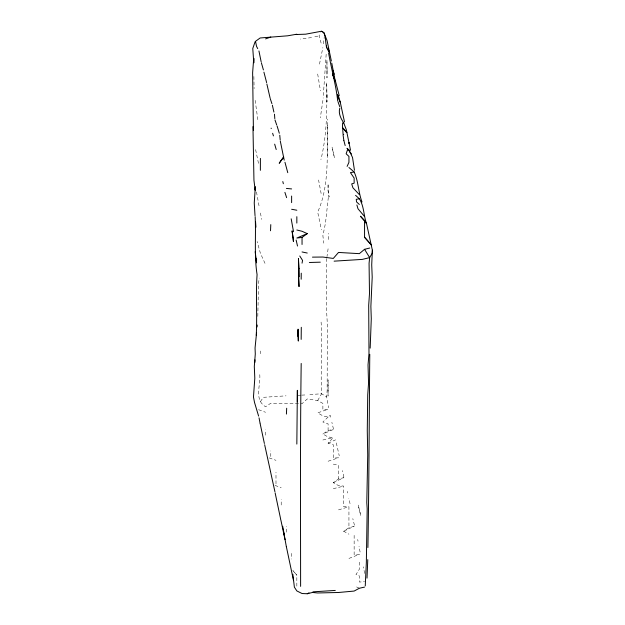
<?xml version="1.0" encoding="UTF-8"?>
<svg xmlns="http://www.w3.org/2000/svg" width="625" height="625" viewBox="0 0 625 625"><rect width="100%" height="100%" fill="white"/><g stroke="black" fill="none" stroke-linecap="round" stroke-linejoin="round"><path stroke-width="0.47" stroke-dasharray="3.12 2.34" d="M265.578 435.188L265.578 429.711M270.781 456.516L270.789 450.906M275.992 483.82L275.992 472.32M281.203 505.023L281.203 499.398M286.414 532.172L286.414 526.398M296.836 586.141L296.836 575.141L293.164 570.875M327.43 155.797L327.656 125.078C326.602 153.914 329.852 185.156 317.68 212.047L321.391 229.75M333.305 482.695L343.727 477.68L338.516 478.945L333.305 482.695L338.516 485.578L343.727 486.109L343.727 506.734L348.938 506.727L348.938 527.688L343.727 531.266L348.938 534.203M359.352 562.148L359.352 569.211L355.977 574.578L359.359 575.922L359.352 582.047L364.562 581.734M328.102 390.039L328.031 396.086L328.094 379.898L328.094 389.406M326.172 54.25L323.164 98.102M327.648 125.594L327.758 119.125M327.133 94.695L326.93 101.945L326.734 82.438C327.055 108.148 327.148 134.438 320.922 159.555M260.367 353.758L260.484 351M259.781 374.656C260.734 385.469 253.883 399.695 265.578 406.766L270.789 403.234L302.047 403.68L307.258 398.953L317.672 400.547L322.883 403.406L322.883 409.656L328.094 409.281L317.68 412.859L322.883 415.859L328.094 417.039L330.203 415.312L330.906 418.492M328.289 239.523L328.555 233.359M328.32 197.398L325.484 223.094L322.883 235.727L323.812 243.18M257.812 316.367L258.508 283.68L259.211 278.07M326.672 258.5L326.281 264.742L326.703 312.633L327.344 324.289L327.148 390.578L326.641 396.891L328.617 407.781M328.094 248.797L326.977 256.609M323.406 43.82L324.211 37.336M322.883 100.461L320.328 117.781M319.492 64.125L322.883 47.562M321.117 43.102L319.062 35.891L320.641 32.797M317.672 400.547L321.602 393.781C320.273 369.82 322.906 345.867 321.07 321.898M260.367 401.688L263.375 397.32L286.039 395.836M328.094 461.234L338.516 457.812L333.305 457.977L333.305 444.719L328.094 443.211L333.305 437.531L328.094 436.977L322.883 434.023L328.094 430.453L333.305 429.523L322.883 434.023M328.094 417.039L322.883 422L328.094 423.891L328.094 430.453M343.727 531.266L354.148 526.25L348.938 527.688M328.094 443.211L335.617 439.836M348.938 558.438L359.359 554.352L354.141 554.797L354.141 534.797M338.516 509.867L348.938 506.727M333.305 488.672L343.727 486.109M322.883 439.992L333.305 437.531M314.812 36.742L319.062 35.891M311.539 37.57L300.375 39.07M309.844 394.555L321.602 393.781L326.641 396.891M298.086 395.328L300.805 395.18M301.703 395.133L305.32 394.938M333.305 464.133L338.516 465.227L338.516 478.945M269.172 457.906L276 460.336M258.562 409.688L265.578 412.289M275.023 485.383L281.203 487.758M356.562 586.945L359.352 588.25M292.781 570.484L296.836 575.141M265 263.367L260.367 253.141L257.125 241.523M354.445 525.219L352.797 518.594M333.469 429.039L331.867 422.289M350.047 503.695L348.82 498.25M336.32 442.906L339.242 455.789M260.367 213.016L261.789 219.398M258.484 163.352L255.156 147.398M343.891 477.164L342.57 470.586M321.133 193.508L318.57 179.992M357.695 539.477L358.039 541.195M259.016 205.766L256.195 190.391M360.102 552.031L359.023 546.258M364.633 573.477L363.406 566.836M347.359 491.391L347.672 493.031M317.68 74.008L320.469 90.852M255.156 100.367L258.008 120.961M253.875 76.469L254.109 88.633M291.625 553.375L291.625 559.102M327.055 70.586L326.984 77.852L326.914 59.836L327.055 70.586M328.094 184.906L328.094 190.773L329.078 196.961L328.094 190.773L328.094 184.906M359.547 510.242L358.18 505.016L360.727 515.578L359.547 510.242M334.453 157.758L332.062 147.109L334.453 157.758"/><path stroke-width="0.94" d="M260.367 170.328L260.391 158.406M296.836 223.094L296.836 216.68M302.047 244.492L302.047 237.438L307.258 233.641L302.047 231.281L296.836 229.992M364.562 237.289L371.25 244.797L364.562 237.289L364.562 220.422L360.414 216.18L366.5 223.477L372.367 250.172L371.719 264.82L372.203 277.133L370.875 306.445L371.281 318.711L370.172 348.148M301.164 339.406L301.289 327.305M328.586 52.859C331.359 69.016 335.906 84.562 337.688 100.789M297.344 401.773L297.359 390.336L296.836 444.086M297.992 336.555L298.07 329.156L298.312 341.055L298.086 330.594M301.18 279.234L301.25 273.18M300.617 586.375C300.555 512.047 300.148 437.75 301.195 363.453M253.961 62.766L254.031 58.508M342.508 127.641L346.789 132.586L342.508 127.641L342.594 122.977L343.727 122.906L346.367 129.867L350.531 150.312M367.898 547.531C369.047 483.133 369.164 418.695 369.773 354.312M252.961 126.602L253.945 180.18L255.156 190.188L255.32 187.469M256.242 335.266C257.328 315.047 255.672 294.805 257.078 274.625C254.086 255.289 256.148 236.039 255.156 216.633M372.367 250.172L372.258 253.102L369.664 257.617L369.07 263.289L369.492 293.617L368.695 305.188L368.992 353.484L368.031 364.961L368.547 383.305L367.727 394.867L367.273 430.703L367.727 455.023L366.789 502.609L367.18 508.852L366.344 562.516L365.25 585.945M367.781 559.633L367.008 578.125M270.523 230.766L270.789 224.617M254.859 362.359L254.969 359.852M286.414 414.078L286.688 408.234M257.062 326.961L257.203 325.039M255.344 186.602L254.242 203.016L255.023 215.648M256.586 332.703L255.055 347.984L255.289 354.016L254.305 366.461L254.805 378.203L253.469 397.023L254.516 402.438L258.609 416.094M339.844 108.055C338.117 113.32 340.93 118.617 343.727 122.906M302.047 263.156L302.555 260.398L299.773 255.984M255.156 41.617L252.773 48.5L253.586 60.062L252.633 72.648L253.414 130.344M347.117 166.391L348.938 162.312L348.938 156.406L346.141 153.797L347.328 150.328L348.938 149.953L352.531 157.492L354.453 170.273M369.773 248.016L364.562 249.312L359.359 253.656L338.516 252.445L333.305 258.43L322.883 257.039L312.461 257.133M292.836 574.219L294.375 587.141L296.836 590.93L302.047 593.523L307.258 593.75L308.992 592.883M307.258 233.641L296.836 238.039L302.047 237.438M265.578 38.898L270.789 37.031M307.258 593.75L312.461 592.461L317.672 592.969L338.516 592.492L354.148 591.062L359.352 588.25L364.562 587.086M296.836 34.203L287.648 35.805L260.141 37.977L255.523 41.32L256.523 46.336L257.719 48.609M364.562 220.422L366.5 223.477C363.523 215.328 364.164 206.195 359.359 198.789L356.25 199.312L356.555 201.922L359.352 204.477M362 202.008C358.297 192.219 358.492 181.375 354.148 171.977L350.422 172.602L354.141 178.062L354.148 183.156L351.703 183.891L352.93 187.797L359.352 194.594M322.883 31.945L321.438 31.25L305.68 34.18L295.844 34.523M334.117 261.156L362.328 259.398L369.664 257.617L364.562 249.312M312.945 591.844L335.281 590.43M320.312 262.172L309.344 262.492M286.414 188.422L291.625 188.93M340.281 102.289L338.516 96.125L337.367 95.914L340.281 102.289L344.492 121.883M291.625 209.266L296.836 210.227M302.047 251.953L307.258 253.039M321.438 31.25L323.867 32.656L327.039 40.5L331.359 61.039M348.938 167.523L354.148 171.977M348.938 149.953L347.016 148.289L348.125 149.703M343.727 134.57L343.055 133.969L342.734 128.906M355.578 195.344L359.359 198.789M364.562 216.555L357.992 208.766L356.883 204.969M349.227 151.125L351.445 153.961M337.367 94.594L338.516 96.125M332.461 73.711L335.555 81.516L339.211 95.656M323.867 32.656C326.695 39.07 324.406 46.656 329.508 52.328L328.094 48.719M332.539 74.641L335.555 81.516M277.078 125.961L279.312 133.266M261.359 62.734L263.414 69.938M337.953 101.594L339.719 106.594M274.969 119.906L276.688 124.93M270.227 98.586L271.906 103.633M263.914 72.148L266.633 82.609M284.906 192.375L286.625 197.648M297.508 246.039L296.141 240.039M287.766 172.68L284.961 162.266M272.641 133.289L273.438 135.891M274.664 144.148L276.211 149.523M272.367 105.187L273.898 112.086M266.852 83.961L270.062 97.844M256.648 260.055L256.148 258.258L256.578 262.883L255.188 251.688M258.938 50.961L261.141 61.719M285.047 539.641L280.773 519.625M326.273 46.07L326.742 47.906M343.859 140.445L345.164 145.555M331.758 63.055L333.836 73.891M282.805 181.562L283.352 183.719M286.32 546.5L293.531 580.633M280.641 519.047L275.117 492.812M293.516 231.703L291.188 218.828M271.125 128.148L271.234 128.602M264.383 443.484L260.078 423.289M274.914 491.68L270.469 471.43M264.656 444.711L270.406 471.031M286.289 546.375L283.875 532.945M259.047 417.867L260.016 422.922M282.672 526.242L284.461 535.539M334.898 79.297L333.305 70.773L333.914 74.547M284.203 160.148L280.266 140.914M343.047 134.75L343.836 140.305M279.766 135.188L280.172 139.773M274.477 114.18L274.805 118.625M255.555 221.82L255.938 227.195M291.625 196.047L291.625 202.625M299 268.469L298.953 276.953L298.453 258.617L299 268.469M281.203 160.359L279.211 163.281L283.711 156.977L281.203 160.359M349.055 143.312L348.938 142.594L349.055 143.312M293.125 237.492L292.062 230.859L293.445 241.594L293.125 237.492M299.023 286.5L298.594 276.742L299.023 286.5"/></g></svg>
